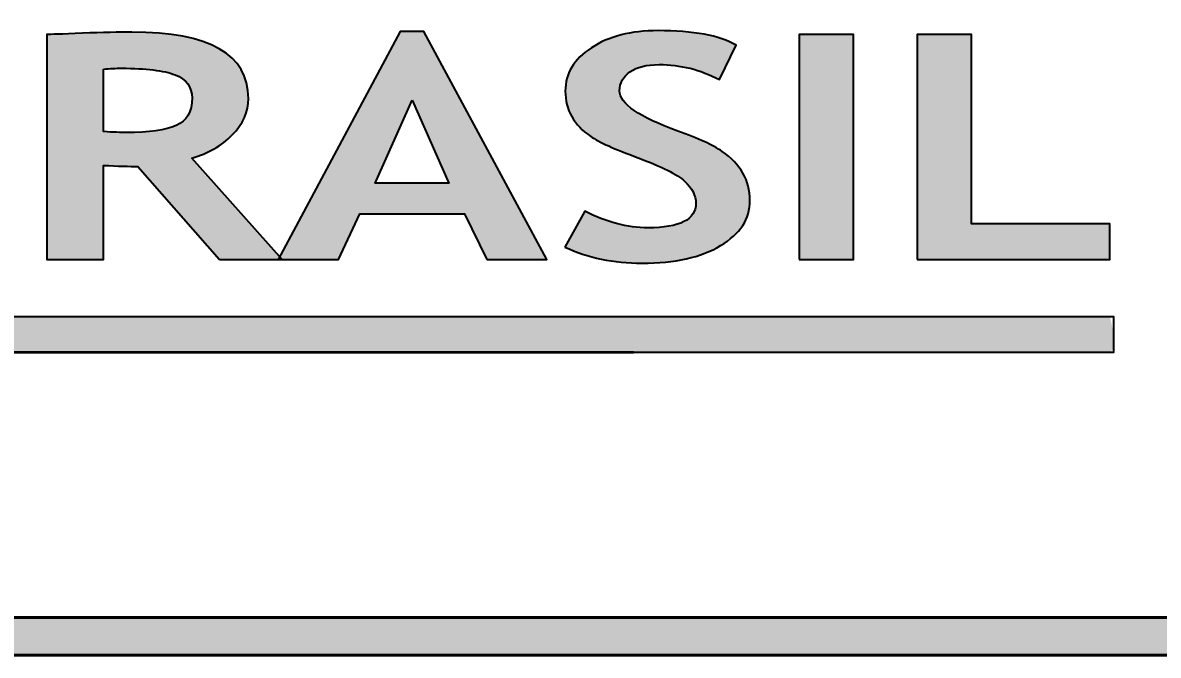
# Model space of a CAD drawing. Header units: millimetres. Extents: x 2977 to 3722, y 961 to 1309.
# Drawn here: x 3015.07 to 3030.13, y 978.69 to 987.07 of the extents above; entities that cross this region are included whole.
import ezdxf

# ---------------------------------------------------------------- set-up
doc = ezdxf.new("R2010")
doc.units = ezdxf.units.MM
doc.linetypes.add('ACAD_ISO02W100', pattern=[15, 12, -3])
for name, color, linetype, lineweight in [('AM_0', 7, 'Continuous', 40), ('AM_5', 1, 'Continuous', 25), ('AM_8', 40, 'ACAD_ISO02W100', 35)]:
    doc.layers.add(name, color=color, linetype=linetype, lineweight=lineweight)
doc.layers.add('Camada 1', color=7, linetype='Continuous')
doc.styles.get("Standard").update_dxf_attribs({"font": 'arial.ttf'})
doc.dimstyles.new('ISO-25', dxfattribs={"dimtxt": 3, "dimasz": 2.5, "dimexe": 1.25, "dimexo": 0.625, "dimtad": 1, "dimtxsty": 'Standard', "dimcen": 2.5, "dimadec": 0, "dimazin": 0, "dimtfac": 1, "dimtmove": 0, "dimatfit": 3, "dimfxl": 1, "dimarcsym": 0})

# ---------------------------------------------------------------- blocks, each defined once
blk = doc.blocks.new('*D175')
at = {"layer": 'AM_5', "color": 0, "lineweight": -2, "transparency": 16777216}
for p, q in [((3015.528, 998.484), (2993.962, 998.484)), ((2995.212, 995.984), (2995.212, 984.704)), ((3001.641, 982.204), (2993.962, 982.204))]:
    blk.add_line(p, q, dxfattribs=at)
at = {"layer": 'AM_5', "color": 0, "transparency": 16777216}
for points in [[(2994.796, 995.984), (2995.629, 995.984), (2995.212, 998.484)], [(2994.796, 984.704), (2995.629, 984.704), (2995.212, 982.204)]]:
    blk.add_solid(points, dxfattribs=at)
at = {"layer": 'Defpoints', "color": 0, "transparency": 16777216}
for p in [(3016.153, 998.484), (2995.212, 982.204), (3002.266, 982.204)]:
    blk.add_point(p, dxfattribs=at)
at = {"layer": 'AM_5', "color": 0, "transparency": 16777216, "insert": (2993.056, 990.344), "char_height": 3, "attachment_point": 5, "rotation": 90}
blk.add_mtext('10', dxfattribs=at)

msp = doc.modelspace()

# ---------------------------------------------------------------- hatches: boundary and pattern name
at = {"layer": 'AM_0'}
h = msp.add_hatch(color=256, dxfattribs=at)
h.paths.add_polyline_path([(2999.17, 1003.002), (2999.17, 978.687), (3074.166, 978.687), (3074.166, 1003.002)])
h.paths.add_polyline_path([(3073.666, 1002.502), (3073.666, 979.187), (2999.67, 979.187), (2999.67, 1002.502)], flags=16)
h = msp.add_hatch(color=256, dxfattribs=at)
edge = h.paths.add_edge_path()
edge.add_spline(control_points=[(3017.796, 985.532), (3017.815, 985.549), (3017.833, 985.566), (3017.851, 985.584)], knot_values=[0.692308, 0.692308, 0.692308, 0.692308, 0.701923, 0.701923, 0.701923, 0.701923], degree=3, periodic=0)
edge.add_spline(control_points=[(3017.851, 985.584), (3017.869, 985.602), (3017.885, 985.621), (3017.901, 985.639)], knot_values=[0.682692, 0.682692, 0.682692, 0.682692, 0.692308, 0.692308, 0.692308, 0.692308], degree=3, periodic=0)
edge.add_spline(control_points=[(3017.901, 985.639), (3017.932, 985.677), (3017.959, 985.715), (3017.981, 985.754)], knot_values=[0.663462, 0.663462, 0.663462, 0.663462, 0.682692, 0.682692, 0.682692, 0.682692], degree=3, periodic=0)
edge.add_spline(control_points=[(3017.981, 985.754), (3017.998, 985.783), (3018.012, 985.813), (3018.024, 985.844)], knot_values=[0.649038, 0.649038, 0.649038, 0.649038, 0.663462, 0.663462, 0.663462, 0.663462], degree=3, periodic=0)
edge.add_spline(control_points=[(3018.024, 985.844), (3018.032, 985.864), (3018.038, 985.885), (3018.044, 985.906)], knot_values=[0.639423, 0.639423, 0.639423, 0.639423, 0.649038, 0.649038, 0.649038, 0.649038], degree=3, periodic=0)
edge.add_spline(control_points=[(3018.044, 985.906), (3018.049, 985.926), (3018.054, 985.947), (3018.057, 985.969)], knot_values=[0.629808, 0.629808, 0.629808, 0.629808, 0.639423, 0.639423, 0.639423, 0.639423], degree=3, periodic=0)
edge.add_spline(control_points=[(3018.057, 985.969), (3018.061, 985.99), (3018.063, 986.012), (3018.064, 986.033)], knot_values=[0.620192, 0.620192, 0.620192, 0.620192, 0.629808, 0.629808, 0.629808, 0.629808], degree=3, periodic=0)
edge.add_spline(control_points=[(3018.064, 986.033), (3018.065, 986.044), (3018.065, 986.055), (3018.065, 986.066)], knot_values=[0.615385, 0.615385, 0.615385, 0.615385, 0.620192, 0.620192, 0.620192, 0.620192], degree=3, periodic=0)
edge.add_spline(control_points=[(3018.065, 986.066), (3018.065, 986.085), (3018.064, 986.103), (3018.063, 986.12)], knot_values=[0.612981, 0.612981, 0.612981, 0.612981, 0.615385, 0.615385, 0.615385, 0.615385], degree=3, periodic=0)
edge.add_spline(control_points=[(3018.063, 986.12), (3018.061, 986.156), (3018.057, 986.19), (3018.051, 986.224)], knot_values=[0.608173, 0.608173, 0.608173, 0.608173, 0.612981, 0.612981, 0.612981, 0.612981], degree=3, periodic=0)
edge.add_spline(control_points=[(3018.051, 986.224), (3018.045, 986.257), (3018.037, 986.289), (3018.027, 986.32)], knot_values=[0.603365, 0.603365, 0.603365, 0.603365, 0.608173, 0.608173, 0.608173, 0.608173], degree=3, periodic=0)
edge.add_spline(control_points=[(3018.027, 986.32), (3018.017, 986.351), (3018.005, 986.38), (3017.991, 986.409)], knot_values=[0.598558, 0.598558, 0.598558, 0.598558, 0.603365, 0.603365, 0.603365, 0.603365], degree=3, periodic=0)
edge.add_spline(control_points=[(3017.991, 986.409), (3017.977, 986.438), (3017.961, 986.465), (3017.943, 986.491)], knot_values=[0.59375, 0.59375, 0.59375, 0.59375, 0.598558, 0.598558, 0.598558, 0.598558], degree=3, periodic=0)
edge.add_spline(control_points=[(3017.943, 986.491), (3017.924, 986.518), (3017.904, 986.543), (3017.882, 986.567)], knot_values=[0.588942, 0.588942, 0.588942, 0.588942, 0.59375, 0.59375, 0.59375, 0.59375], degree=3, periodic=0)
edge.add_spline(control_points=[(3017.882, 986.567), (3017.86, 986.591), (3017.836, 986.614), (3017.81, 986.636)], knot_values=[0.584135, 0.584135, 0.584135, 0.584135, 0.588942, 0.588942, 0.588942, 0.588942], degree=3, periodic=0)
edge.add_spline(control_points=[(3017.81, 986.636), (3017.783, 986.658), (3017.755, 986.678), (3017.725, 986.698)], knot_values=[0.579327, 0.579327, 0.579327, 0.579327, 0.584135, 0.584135, 0.584135, 0.584135], degree=3, periodic=0)
edge.add_spline(control_points=[(3017.725, 986.698), (3017.68, 986.727), (3017.63, 986.753), (3017.576, 986.778)], knot_values=[0.572115, 0.572115, 0.572115, 0.572115, 0.579327, 0.579327, 0.579327, 0.579327], degree=3, periodic=0)
edge.add_spline(control_points=[(3017.576, 986.778), (3017.503, 986.81), (3017.423, 986.837), (3017.334, 986.86)], knot_values=[0.5625, 0.5625, 0.5625, 0.5625, 0.572115, 0.572115, 0.572115, 0.572115], degree=3, periodic=0)
edge.add_spline(control_points=[(3017.334, 986.86), (3017.246, 986.883), (3017.149, 986.901), (3017.044, 986.915)], knot_values=[0.552885, 0.552885, 0.552885, 0.552885, 0.5625, 0.5625, 0.5625, 0.5625], degree=3, periodic=0)
edge.add_spline(control_points=[(3017.044, 986.915), (3016.94, 986.929), (3016.827, 986.938), (3016.706, 986.942)], knot_values=[0.543269, 0.543269, 0.543269, 0.543269, 0.552885, 0.552885, 0.552885, 0.552885], degree=3, periodic=0)
edge.add_spline(control_points=[(3016.706, 986.942), (3016.646, 986.945), (3016.583, 986.946), (3016.519, 986.946)], knot_values=[0.538462, 0.538462, 0.538462, 0.538462, 0.543269, 0.543269, 0.543269, 0.543269], degree=3, periodic=0)
edge.add_spline(control_points=[(3016.519, 986.946), (3016.436, 986.946), (3016.34, 986.945), (3016.23, 986.942)], knot_values=[0.5, 0.5, 0.5, 0.5, 0.538462, 0.538462, 0.538462, 0.538462], degree=3, periodic=0)
edge.add_spline(control_points=[(3016.23, 986.942), (3016.121, 986.94), (3015.998, 986.936), (3015.863, 986.931)], knot_values=[0.461538, 0.461538, 0.461538, 0.461538, 0.5, 0.5, 0.5, 0.5], degree=3, periodic=0)
edge.add_spline(control_points=[(3015.863, 986.931), (3015.727, 986.925), (3015.62, 986.922), (3015.541, 986.919)], knot_values=[0.423077, 0.423077, 0.423077, 0.423077, 0.461538, 0.461538, 0.461538, 0.461538], degree=3, periodic=0)
edge.add_spline(control_points=[(3015.541, 986.919), (3015.463, 986.917), (3015.414, 986.915), (3015.394, 986.915), (3015.394, 986.915), (3015.394, 986.915), (3015.394, 986.915), (3015.394, 986.915)], knot_values=[0.384597, 0.384597, 0.384597, 0.384597, 0.423058, 0.423058, 0.423058, 0.423058, 0.423077, 0.423077, 0.423077, 0.423077], degree=3, periodic=0)
edge.add_spline(control_points=[(3015.394, 986.913), (3015.394, 986.909), (3015.394, 986.898), (3015.394, 986.882)], knot_values=[0.379808, 0.379808, 0.379808, 0.379808, 0.383413, 0.383413, 0.383413, 0.383413], degree=3, periodic=0)
edge.add_spline(control_points=[(3015.394, 986.882), (3015.394, 986.86), (3015.394, 986.828), (3015.394, 986.787)], knot_values=[0.375, 0.375, 0.375, 0.375, 0.379808, 0.379808, 0.379808, 0.379808], degree=3, periodic=0)
edge.add_spline(control_points=[(3015.394, 986.787), (3015.394, 986.706), (3015.394, 986.589), (3015.394, 986.449)], knot_values=[0.365385, 0.365385, 0.365385, 0.365385, 0.375, 0.375, 0.375, 0.375], degree=3, periodic=0)
edge.add_spline(control_points=[(3015.394, 986.449), (3015.394, 986.242), (3015.394, 985.983), (3015.394, 985.711)], knot_values=[0.351118, 0.351118, 0.351118, 0.351118, 0.365385, 0.365385, 0.365385, 0.365385], degree=3, periodic=0)
edge.add_spline(control_points=[(3015.394, 985.711), (3015.394, 985.407), (3015.394, 985.085), (3015.394, 984.801)], knot_values=[0.335128, 0.335128, 0.335128, 0.335128, 0.351118, 0.351118, 0.351118, 0.351118], degree=3, periodic=0)
edge.add_spline(control_points=[(3015.394, 984.801), (3015.394, 984.313), (3015.394, 983.933), (3015.394, 983.933), (3015.394, 983.933), (3015.394, 983.933), (3015.489, 983.933), (3015.611, 983.933)], knot_values=[0.280257, 0.280257, 0.280257, 0.280257, 0.307693, 0.307693, 0.307693, 0.307693, 0.335128, 0.335128, 0.335128, 0.335128], degree=3, periodic=0)
edge.add_spline(control_points=[(3015.611, 983.933), (3015.661, 983.933), (3015.714, 983.933), (3015.768, 983.933)], knot_values=[0.269231, 0.269231, 0.269231, 0.269231, 0.280257, 0.280257, 0.280257, 0.280257], degree=3, periodic=0)
edge.add_spline(control_points=[(3015.768, 983.933), (3015.821, 983.933), (3015.875, 983.933), (3015.924, 983.933)], knot_values=[0.258204, 0.258204, 0.258204, 0.258204, 0.269231, 0.269231, 0.269231, 0.269231], degree=3, periodic=0)
edge.add_spline(control_points=[(3015.924, 983.933), (3016.047, 983.933), (3016.142, 983.933), (3016.142, 983.933), (3016.142, 983.933), (3016.142, 983.933), (3016.142, 984.092), (3016.142, 984.296)], knot_values=[0.203334, 0.203334, 0.203334, 0.203334, 0.230769, 0.230769, 0.230769, 0.230769, 0.258204, 0.258204, 0.258204, 0.258204], degree=3, periodic=0)
edge.add_spline(control_points=[(3016.142, 984.296), (3016.142, 984.378), (3016.142, 984.467), (3016.142, 984.556)], knot_values=[0.192308, 0.192308, 0.192308, 0.192308, 0.203334, 0.203334, 0.203334, 0.203334], degree=3, periodic=0)
edge.add_spline(control_points=[(3016.142, 984.556), (3016.142, 984.646), (3016.142, 984.735), (3016.142, 984.817)], knot_values=[0.181281, 0.181281, 0.181281, 0.181281, 0.192308, 0.192308, 0.192308, 0.192308], degree=3, periodic=0)
edge.add_spline(control_points=[(3016.142, 984.817), (3016.142, 985.021), (3016.142, 985.179), (3016.142, 985.179), (3016.142, 985.179), (3016.24, 985.175), (3016.327, 985.172), (3016.403, 985.169)], knot_values=[0.115384, 0.115384, 0.115384, 0.115384, 0.142819, 0.142819, 0.142819, 0.142819, 0.181281, 0.181281, 0.181281, 0.181281], degree=3, periodic=0)
edge.add_spline(control_points=[(3016.403, 985.169), (3016.48, 985.167), (3016.545, 985.165), (3016.599, 985.165), (3016.599, 985.165), (3016.599, 985.165), (3016.599, 985.165), (3016.599, 985.165)], knot_values=[0.076923, 0.076923, 0.076923, 0.076923, 0.115384, 0.115384, 0.115384, 0.115384, 0.115384, 0.115384, 0.115384, 0.115384], degree=3, periodic=0)
edge.add_spline(control_points=[(3016.599, 985.165), (3016.599, 985.165), (3017.68, 983.935), (3017.682, 983.933)], knot_values=[0.000053, 0.000053, 0.000053, 0.000053, 0.076923, 0.076923, 0.076923, 0.076923], degree=3, periodic=0)
edge.add_spline(control_points=[(3017.682, 983.933), (3017.682, 983.933), (3017.682, 983.933), (3017.682, 983.933), (3017.682, 983.933), (3017.739, 983.933), (3017.823, 983.933)], knot_values=[0.959747, 0.959747, 0.959747, 0.959747, 0.9598, 0.9598, 0.9598, 1.000053, 1.000053, 1.000053, 1.000053], degree=3, periodic=0)
edge.add_spline(control_points=[(3017.823, 983.933), (3017.859, 983.933), (3017.901, 983.933), (3017.945, 983.933)], knot_values=[0.942307, 0.942307, 0.942307, 0.942307, 0.959747, 0.959747, 0.959747, 0.959747], degree=3, periodic=0)
edge.add_spline(control_points=[(3017.945, 983.933), (3018.091, 983.933), (3018.266, 983.933), (3018.383, 983.933)], knot_values=[0.884615, 0.884615, 0.884615, 0.884615, 0.942307, 0.942307, 0.942307, 0.942307], degree=3, periodic=0)
edge.add_spline(control_points=[(3018.383, 983.933), (3018.412, 983.933), (3018.438, 983.933), (3018.458, 983.933)], knot_values=[0.870263, 0.870263, 0.870263, 0.870263, 0.884615, 0.884615, 0.884615, 0.884615], degree=3, periodic=0)
edge.add_spline(control_points=[(3018.458, 983.934), (3018.46, 983.937), (3018.467, 983.95), (3018.479, 983.972)], knot_values=[0.445314, 0.445314, 0.445314, 0.445314, 0.451842, 0.451842, 0.451842, 0.451842], degree=3, periodic=0)
edge.add_spline(control_points=[(3018.479, 983.972), (3018.467, 983.985), (3018.452, 984.002), (3018.434, 984.022)], knot_values=[0.834136, 0.834136, 0.834136, 0.834136, 0.838378, 0.838378, 0.838378, 0.838378], degree=3, periodic=0)
edge.add_spline(control_points=[(3018.434, 984.022), (3018.419, 984.038), (3018.403, 984.057), (3018.384, 984.078)], knot_values=[0.830513, 0.830513, 0.830513, 0.830513, 0.834136, 0.834136, 0.834136, 0.834136], degree=3, periodic=0)
edge.add_spline(control_points=[(3018.384, 984.078), (3018.266, 984.21), (3018.081, 984.418), (3017.898, 984.623)], knot_values=[0.80702, 0.80702, 0.80702, 0.80702, 0.830513, 0.830513, 0.830513, 0.830513], degree=3, periodic=0)
edge.add_spline(control_points=[(3017.898, 984.623), (3017.828, 984.701), (3017.759, 984.779), (3017.693, 984.852)], knot_values=[0.798079, 0.798079, 0.798079, 0.798079, 0.80702, 0.80702, 0.80702, 0.80702], degree=3, periodic=0)
edge.add_spline(control_points=[(3017.693, 984.852), (3017.483, 985.088), (3017.314, 985.277), (3017.314, 985.277), (3017.314, 985.277), (3017.341, 985.285), (3017.367, 985.293), (3017.393, 985.301)], knot_values=[0.759615, 0.759615, 0.759615, 0.759615, 0.788463, 0.788463, 0.788463, 0.788463, 0.798079, 0.798079, 0.798079, 0.798079], degree=3, periodic=0)
edge.add_spline(control_points=[(3017.393, 985.301), (3017.445, 985.319), (3017.494, 985.339), (3017.541, 985.362)], knot_values=[0.740384, 0.740384, 0.740384, 0.740384, 0.759615, 0.759615, 0.759615, 0.759615], degree=3, periodic=0)
edge.add_spline(control_points=[(3017.541, 985.362), (3017.588, 985.385), (3017.633, 985.411), (3017.676, 985.439)], knot_values=[0.721154, 0.721154, 0.721154, 0.721154, 0.740384, 0.740384, 0.740384, 0.740384], degree=3, periodic=0)
edge.add_spline(control_points=[(3017.676, 985.439), (3017.718, 985.467), (3017.758, 985.498), (3017.796, 985.532)], knot_values=[0.701923, 0.701923, 0.701923, 0.701923, 0.721154, 0.721154, 0.721154, 0.721154], degree=3, periodic=0)
edge = h.paths.add_edge_path(flags=16)
edge.add_spline(control_points=[(3016.142, 985.627), (3016.142, 985.627), (3016.142, 986.455), (3016.142, 986.455)], knot_values=[0, 0, 0, 0, 0.125, 0.125, 0.125, 0.125], degree=3, periodic=0)
edge.add_spline(control_points=[(3016.142, 986.455), (3016.227, 986.464), (3016.308, 986.467), (3016.386, 986.467)], knot_values=[0.75, 0.75, 0.75, 0.75, 1, 1, 1, 1], degree=3, periodic=0)
edge.add_spline(control_points=[(3016.386, 986.467), (3016.707, 986.467), (3016.943, 986.438), (3017.092, 986.38)], knot_values=[0.625, 0.625, 0.625, 0.625, 0.75, 0.75, 0.75, 0.75], degree=3, periodic=0)
edge.add_spline(control_points=[(3017.092, 986.38), (3017.242, 986.322), (3017.317, 986.219), (3017.317, 986.073)], knot_values=[0.5, 0.5, 0.5, 0.5, 0.625, 0.625, 0.625, 0.625], degree=3, periodic=0)
edge.add_spline(control_points=[(3017.317, 986.073), (3017.317, 985.892), (3017.247, 985.771), (3017.107, 985.708)], knot_values=[0.375, 0.375, 0.375, 0.375, 0.5, 0.5, 0.5, 0.5], degree=3, periodic=0)
edge.add_spline(control_points=[(3017.107, 985.708), (3016.968, 985.646), (3016.748, 985.615), (3016.447, 985.615)], knot_values=[0.25, 0.25, 0.25, 0.25, 0.375, 0.375, 0.375, 0.375], degree=3, periodic=0)
edge.add_spline(control_points=[(3016.447, 985.615), (3016.377, 985.615), (3016.275, 985.619), (3016.142, 985.627)], knot_values=[0.125, 0.125, 0.125, 0.125, 0.25, 0.25, 0.25, 0.25], degree=3, periodic=0)
h = msp.add_hatch(color=256, dxfattribs=at)
edge = h.paths.add_edge_path()
edge.add_spline(control_points=[(3022.023, 983.933), (3022.023, 983.933), (3020.392, 986.956), (3020.392, 986.956), (3020.392, 986.956), (3020.392, 986.956), (3020.076, 986.956), (3020.076, 986.956), (3020.076, 986.956), (3020.076, 986.956), (3018.666, 984.323), (3018.479, 983.972)], knot_values=[0.451842, 0.451842, 0.451842, 0.451842, 0.562953, 0.562953, 0.562953, 0.562953, 0.674064, 0.674064, 0.674064, 0.674064, 0.777778, 0.777778, 0.777778, 0.777778], degree=3, periodic=0)
edge.add_spline(control_points=[(3018.479, 983.972), (3018.492, 983.957), (3018.502, 983.946), (3018.508, 983.939)], knot_values=[0.838378, 0.838378, 0.838378, 0.838378, 0.84315, 0.84315, 0.84315, 0.84315], degree=3, periodic=0)
edge.add_spline(control_points=[(3018.513, 983.933), (3018.693, 983.933), (3019.258, 983.933), (3019.258, 983.933), (3019.258, 983.933), (3019.258, 983.933), (3019.541, 984.538), (3019.541, 984.538), (3019.541, 984.538), (3019.541, 984.538), (3020.931, 984.538), (3020.931, 984.538), (3020.931, 984.538), (3020.931, 984.538), (3021.227, 983.933), (3021.227, 983.933), (3021.227, 983.933), (3022.023, 983.933), (3022.023, 983.933), (3022.023, 983.933), (3022.023, 983.933), (3022.023, 983.933), (3022.023, 983.933)], knot_values=[0.777778, 0.777778, 0.777778, 0.777778, 0.87112, 0.87112, 0.87112, 0.87112, 0.982231, 0.982231, 0.982231, 0.982231, 1.093342, 1.093342, 1.093342, 1.093342, 1.204453, 1.204453, 1.204453, 1.426675, 1.426675, 1.426675, 1.426675, 1.426675, 1.426675, 1.426675, 1.426675], degree=3, periodic=0)
edge = h.paths.add_edge_path(flags=16)
edge.add_spline(control_points=[(3020.234, 986.044), (3020.234, 986.044), (3020.721, 984.943), (3020.721, 984.943), (3020.721, 984.943), (3020.721, 984.943), (3020.721, 984.943), (3020.721, 984.943)], knot_values=[0.5, 0.5, 0.5, 0.5, 1, 1, 1, 1, 1, 1, 1, 1], degree=3, periodic=0)
edge.add_spline(control_points=[(3020.721, 984.943), (3020.721, 984.943), (3019.746, 984.943), (3019.746, 984.943), (3019.746, 984.943), (3019.746, 984.943), (3020.234, 986.044), (3020.234, 986.044)], knot_values=[0, 0, 0, 0, 0.25, 0.25, 0.25, 0.25, 0.5, 0.5, 0.5, 0.5], degree=3, periodic=0)
h = msp.add_hatch(color=256, dxfattribs=at)
edge = h.paths.add_edge_path()
edge.add_spline(control_points=[(3022.987, 986.168), (3022.987, 986.271), (3023.032, 986.355), (3023.124, 986.42)], knot_values=[0.608696, 0.608696, 0.608696, 0.608696, 0.652174, 0.652174, 0.652174, 0.652174], degree=3, periodic=0)
edge.add_spline(control_points=[(3023.124, 986.42), (3023.216, 986.484), (3023.344, 986.516), (3023.511, 986.516)], knot_values=[0.565217, 0.565217, 0.565217, 0.565217, 0.608696, 0.608696, 0.608696, 0.608696], degree=3, periodic=0)
edge.add_spline(control_points=[(3023.511, 986.516), (3023.79, 986.516), (3024.058, 986.45), (3024.31, 986.317)], knot_values=[0.521739, 0.521739, 0.521739, 0.521739, 0.565217, 0.565217, 0.565217, 0.565217], degree=3, periodic=0)
edge.add_spline(control_points=[(3024.31, 986.317), (3024.31, 986.317), (3024.53, 986.773), (3024.53, 986.773), (3024.53, 986.773), (3024.31, 986.901), (3023.965, 986.966), (3023.496, 986.966)], knot_values=[0.434783, 0.434783, 0.434783, 0.434783, 0.478261, 0.478261, 0.478261, 0.478261, 0.521739, 0.521739, 0.521739, 0.521739], degree=3, periodic=0)
edge.add_spline(control_points=[(3023.496, 986.966), (3023.136, 986.966), (3022.841, 986.89), (3022.612, 986.738)], knot_values=[0.391304, 0.391304, 0.391304, 0.391304, 0.434783, 0.434783, 0.434783, 0.434783], degree=3, periodic=0)
edge.add_spline(control_points=[(3022.612, 986.738), (3022.382, 986.586), (3022.266, 986.395), (3022.266, 986.164)], knot_values=[0.347826, 0.347826, 0.347826, 0.347826, 0.391304, 0.391304, 0.391304, 0.391304], degree=3, periodic=0)
edge.add_spline(control_points=[(3022.266, 986.164), (3022.266, 986.041), (3022.296, 985.928), (3022.353, 985.827)], knot_values=[0.304348, 0.304348, 0.304348, 0.304348, 0.347826, 0.347826, 0.347826, 0.347826], degree=3, periodic=0)
edge.add_spline(control_points=[(3022.353, 985.827), (3022.412, 985.725), (3022.495, 985.637), (3022.603, 985.563)], knot_values=[0.26087, 0.26087, 0.26087, 0.26087, 0.304348, 0.304348, 0.304348, 0.304348], degree=3, periodic=0)
edge.add_spline(control_points=[(3022.603, 985.563), (3022.711, 985.489), (3022.921, 985.395), (3023.232, 985.28)], knot_values=[0.217391, 0.217391, 0.217391, 0.217391, 0.26087, 0.26087, 0.26087, 0.26087], degree=3, periodic=0)
edge.add_spline(control_points=[(3023.232, 985.28), (3023.543, 985.165), (3023.749, 985.062), (3023.848, 984.969)], knot_values=[0.173913, 0.173913, 0.173913, 0.173913, 0.217391, 0.217391, 0.217391, 0.217391], degree=3, periodic=0)
edge.add_spline(control_points=[(3023.848, 984.969), (3023.947, 984.877), (3023.998, 984.78), (3023.998, 984.678)], knot_values=[0.130435, 0.130435, 0.130435, 0.130435, 0.173913, 0.173913, 0.173913, 0.173913], degree=3, periodic=0)
edge.add_spline(control_points=[(3023.998, 984.678), (3023.998, 984.461), (3023.787, 984.353), (3023.363, 984.353)], knot_values=[0.086957, 0.086957, 0.086957, 0.086957, 0.130435, 0.130435, 0.130435, 0.130435], degree=3, periodic=0)
edge.add_spline(control_points=[(3023.363, 984.353), (3023.088, 984.353), (3022.808, 984.426), (3022.525, 984.573)], knot_values=[0.043478, 0.043478, 0.043478, 0.043478, 0.086957, 0.086957, 0.086957, 0.086957], degree=3, periodic=0)
edge.add_spline(control_points=[(3022.525, 984.573), (3022.525, 984.573), (3022.258, 984.098), (3022.258, 984.098)], knot_values=[0, 0, 0, 0, 0.043478, 0.043478, 0.043478, 0.043478], degree=3, periodic=0)
edge.add_spline(control_points=[(3022.258, 984.098), (3022.563, 983.954), (3022.905, 983.883), (3023.283, 983.883)], knot_values=[0.913043, 0.913043, 0.913043, 0.913043, 1, 1, 1, 1], degree=3, periodic=0)
edge.add_spline(control_points=[(3023.283, 983.883), (3023.719, 983.883), (3024.067, 983.961), (3024.326, 984.117)], knot_values=[0.869565, 0.869565, 0.869565, 0.869565, 0.913043, 0.913043, 0.913043, 0.913043], degree=3, periodic=0)
edge.add_spline(control_points=[(3024.326, 984.117), (3024.586, 984.272), (3024.715, 984.471), (3024.715, 984.713)], knot_values=[0.826087, 0.826087, 0.826087, 0.826087, 0.869565, 0.869565, 0.869565, 0.869565], degree=3, periodic=0)
edge.add_spline(control_points=[(3024.715, 984.713), (3024.715, 984.847), (3024.684, 984.969), (3024.621, 985.078)], knot_values=[0.782609, 0.782609, 0.782609, 0.782609, 0.826087, 0.826087, 0.826087, 0.826087], degree=3, periodic=0)
edge.add_spline(control_points=[(3024.621, 985.078), (3024.558, 985.187), (3024.467, 985.283), (3024.346, 985.365)], knot_values=[0.73913, 0.73913, 0.73913, 0.73913, 0.782609, 0.782609, 0.782609, 0.782609], degree=3, periodic=0)
edge.add_spline(control_points=[(3024.346, 985.365), (3024.226, 985.447), (3024.031, 985.538), (3023.759, 985.635)], knot_values=[0.695652, 0.695652, 0.695652, 0.695652, 0.73913, 0.73913, 0.73913, 0.73913], degree=3, periodic=0)
edge.add_spline(control_points=[(3023.759, 985.635), (3023.244, 985.82), (3022.987, 985.998), (3022.987, 986.168)], knot_values=[0.652174, 0.652174, 0.652174, 0.652174, 0.695652, 0.695652, 0.695652, 0.695652], degree=3, periodic=0)
h = msp.add_hatch(color=256, dxfattribs=at)
edge = h.paths.add_edge_path()
edge.add_spline(control_points=[(3026.086, 983.933), (3026.086, 983.933), (3026.086, 986.915), (3026.086, 986.915), (3026.086, 986.915), (3026.086, 986.915), (3026.086, 986.915), (3026.086, 986.915)], knot_values=[0.4, 0.4, 0.4, 0.4, 0.6, 0.6, 0.6, 0.6, 0.6, 0.6, 0.6, 0.6], degree=3, periodic=0)
edge.add_spline(control_points=[(3026.086, 986.915), (3026.086, 986.915), (3025.366, 986.915), (3025.366, 986.915), (3025.366, 986.915), (3025.366, 986.915), (3025.366, 986.915), (3025.366, 986.915)], knot_values=[0.2, 0.2, 0.2, 0.2, 0.4, 0.4, 0.4, 0.4, 0.4, 0.4, 0.4, 0.4], degree=3, periodic=0)
edge.add_spline(control_points=[(3025.366, 986.915), (3025.366, 986.915), (3025.366, 983.933), (3025.366, 983.933), (3025.366, 983.933), (3026.086, 983.933), (3026.086, 983.933), (3026.086, 983.933), (3026.086, 983.933), (3026.086, 983.933), (3026.086, 983.933)], knot_values=[0.6, 0.6, 0.6, 0.6, 0.8, 0.8, 0.8, 1.2, 1.2, 1.2, 1.2, 1.2, 1.2, 1.2, 1.2], degree=3, periodic=0)
h = msp.add_hatch(color=256, dxfattribs=at)
edge = h.paths.add_edge_path()
edge.add_spline(control_points=[(3026.93, 986.915), (3026.93, 986.915), (3026.93, 983.933), (3026.93, 983.933), (3026.93, 983.933), (3029.485, 983.933), (3029.485, 983.933), (3029.485, 983.933), (3029.485, 983.933), (3029.485, 983.933), (3029.485, 983.933)], knot_values=[0.714286, 0.714286, 0.714286, 0.714286, 0.857143, 0.857143, 0.857143, 1.142857, 1.142857, 1.142857, 1.142857, 1.142857, 1.142857, 1.142857, 1.142857], degree=3, periodic=0)
edge.add_spline(control_points=[(3029.485, 983.933), (3029.485, 983.933), (3029.485, 984.404), (3029.485, 984.404), (3029.485, 984.404), (3029.485, 984.404), (3029.485, 984.404), (3029.485, 984.404)], knot_values=[0.571429, 0.571429, 0.571429, 0.571429, 0.714286, 0.714286, 0.714286, 0.714286, 0.714286, 0.714286, 0.714286, 0.714286], degree=3, periodic=0)
edge.add_spline(control_points=[(3029.485, 984.404), (3029.485, 984.404), (3027.651, 984.404), (3027.651, 984.404), (3027.651, 984.404), (3027.651, 984.404), (3027.651, 984.404), (3027.651, 984.404)], knot_values=[0.428571, 0.428571, 0.428571, 0.428571, 0.571429, 0.571429, 0.571429, 0.571429, 0.571429, 0.571429, 0.571429, 0.571429], degree=3, periodic=0)
edge.add_spline(control_points=[(3027.651, 984.404), (3027.651, 984.404), (3027.651, 986.915), (3027.651, 986.915), (3027.651, 986.915), (3027.651, 986.915), (3027.651, 986.915), (3027.651, 986.915)], knot_values=[0.285714, 0.285714, 0.285714, 0.285714, 0.428571, 0.428571, 0.428571, 0.428571, 0.428571, 0.428571, 0.428571, 0.428571], degree=3, periodic=0)
edge.add_spline(control_points=[(3027.651, 986.915), (3027.651, 986.915), (3026.93, 986.915), (3026.93, 986.915), (3026.93, 986.915), (3026.93, 986.915), (3026.93, 986.915), (3026.93, 986.915)], knot_values=[0.142857, 0.142857, 0.142857, 0.142857, 0.285714, 0.285714, 0.285714, 0.285714, 0.285714, 0.285714, 0.285714, 0.285714], degree=3, periodic=0)
h = msp.add_hatch(color=256, dxfattribs=at)
edge = h.paths.add_edge_path()
edge.add_spline(control_points=[(3001.803, 982.704), (3001.813, 982.704), (3001.82, 982.704), (3001.82, 982.704), (3001.82, 982.704), (3001.82, 982.704), (3008.737, 982.704), (3015.653, 982.704)], knot_values=[0.5, 0.5, 0.5, 0.5, 0.52885, 0.52885, 0.52885, 0.52885, 0.567312, 0.567312, 0.567312, 0.567312], degree=3, periodic=0)
edge.add_spline(control_points=[(3015.653, 982.704), (3022.57, 982.704), (3029.487, 982.704), (3029.487, 982.704), (3029.487, 982.704), (3029.487, 982.704), (3029.487, 982.704), (3029.487, 982.704)], knot_values=[0.461538, 0.461538, 0.461538, 0.461538, 0.499999, 0.499999, 0.499999, 0.499999, 0.5, 0.5, 0.5, 0.5], degree=3, periodic=0)
edge.add_spline(control_points=[(3029.541, 982.759), (3029.541, 982.759), (3029.541, 982.849), (3029.541, 982.939)], knot_values=[0.269231, 0.269231, 0.269231, 0.269231, 0.307692, 0.307692, 0.307692, 0.307692], degree=3, periodic=0)
edge.add_spline(control_points=[(3029.487, 983.173), (3029.487, 983.173), (3022.57, 983.173), (3015.653, 983.173)], knot_values=[0.038462, 0.038462, 0.038462, 0.038462, 0.076923, 0.076923, 0.076923, 0.076923], degree=3, periodic=0)
edge.add_spline(control_points=[(3015.653, 983.173), (3008.737, 983.173), (3001.82, 983.173), (3001.82, 983.173), (3001.82, 983.173), (3001.813, 983.173), (3001.803, 983.173)], knot_values=[0.942304, 0.942304, 0.942304, 0.942304, 0.980766, 0.980766, 0.980766, 1.038462, 1.038462, 1.038462, 1.038462], degree=3, periodic=0)
edge.add_spline(control_points=[(3001.766, 983.173), (3001.766, 983.173), (3001.766, 983.173), (3001.766, 983.173), (3001.766, 983.173), (3001.766, 983.173), (3001.766, 983.173), (3001.766, 983.173)], knot_values=[0.845965, 0.845965, 0.845965, 0.845965, 0.846564, 0.846564, 0.846564, 0.846564, 0.846753, 0.846753, 0.846753, 0.846753], degree=3, periodic=0)
edge.add_spline(control_points=[(3001.766, 983.119), (3001.766, 983.119), (3001.766, 982.916), (3001.766, 982.815)], knot_values=[0.71154, 0.71154, 0.71154, 0.71154, 0.769231, 0.769231, 0.769231, 0.769231], degree=3, periodic=0)
edge.add_spline(control_points=[(3001.766, 982.704), (3001.766, 982.704), (3001.766, 982.704), (3001.766, 982.704), (3001.766, 982.704), (3001.766, 982.704), (3001.766, 982.704), (3001.766, 982.704)], knot_values=[0.6152, 0.6152, 0.6152, 0.6152, 0.615385, 0.615385, 0.615385, 0.615385, 0.615763, 0.615763, 0.615763, 0.615763], degree=3, periodic=0)

# ---------------------------------------------------------------- linework, layer by layer
for p, q in [((3073.666, 979.187), (2999.67, 979.187)), ((3074.166, 978.687), (2999.17, 978.687))]:
    msp.add_line(p, q, dxfattribs=at)
at = {"layer": 'AM_8', "color": 0, "linetype": 'Continuous'}
msp.add_line((3001.766, 982.704), (3023.171, 982.704), dxfattribs=at)
at = {"layer": 'Camada 1'}
for points, knots in [([(3017.682, 983.933), (3017.682, 983.933), (3016.599, 985.165), (3016.599, 985.165), (3016.599, 985.165), (3016.491, 985.166), (3016.338, 985.171), (3016.142, 985.179), (3016.142, 985.179), (3016.142, 985.179), (3016.142, 983.933), (3016.142, 983.933), (3016.142, 983.933), (3016.142, 983.933), (3015.394, 983.933), (3015.394, 983.933), (3015.394, 983.933), (3015.394, 983.933), (3015.394, 986.915), (3015.394, 986.915), (3015.394, 986.915), (3015.435, 986.915), (3015.591, 986.92), (3015.863, 986.931), (3015.863, 986.931), (3016.134, 986.941), (3016.352, 986.946), (3016.519, 986.946), (3016.519, 986.946), (3017.55, 986.946), (3018.065, 986.653), (3018.065, 986.066), (3018.065, 986.066), (3018.065, 985.89), (3017.993, 985.729), (3017.851, 985.584), (3017.851, 985.584), (3017.709, 985.439), (3017.53, 985.337), (3017.314, 985.277), (3017.314, 985.277), (3017.314, 985.277), (3018.513, 983.933), (3018.513, 983.933), (3018.513, 983.933), (3018.513, 983.933), (3017.682, 983.933), (3017.682, 983.933)], [0, 0, 0, 0, 0.076923, 0.076923, 0.076923, 0.076923, 0.153846, 0.153846, 0.153846, 0.153846, 0.230769, 0.230769, 0.230769, 0.230769, 0.307692, 0.307692, 0.307692, 0.307692, 0.384615, 0.384615, 0.384615, 0.384615, 0.461538, 0.461538, 0.461538, 0.461538, 0.538462, 0.538462, 0.538462, 0.538462, 0.615385, 0.615385, 0.615385, 0.615385, 0.692308, 0.692308, 0.692308, 0.692308, 0.769231, 0.769231, 0.769231, 0.769231, 0.846154, 0.846154, 0.846154, 0.846154, 1, 1, 1, 1]), ([(3021.227, 983.933), (3021.227, 983.933), (3020.931, 984.538), (3020.931, 984.538), (3020.931, 984.538), (3020.931, 984.538), (3019.541, 984.538), (3019.541, 984.538), (3019.541, 984.538), (3019.541, 984.538), (3019.258, 983.933), (3019.258, 983.933), (3019.258, 983.933), (3019.258, 983.933), (3018.458, 983.933), (3018.458, 983.933), (3018.458, 983.933), (3018.458, 983.933), (3020.076, 986.956), (3020.076, 986.956), (3020.076, 986.956), (3020.076, 986.956), (3020.392, 986.956), (3020.392, 986.956), (3020.392, 986.956), (3020.392, 986.956), (3022.023, 983.933), (3022.023, 983.933), (3022.023, 983.933), (3022.023, 983.933), (3021.227, 983.933), (3021.227, 983.933)], [0, 0, 0, 0, 0.111111, 0.111111, 0.111111, 0.111111, 0.222222, 0.222222, 0.222222, 0.222222, 0.333333, 0.333333, 0.333333, 0.333333, 0.444444, 0.444444, 0.444444, 0.444444, 0.555556, 0.555556, 0.555556, 0.555556, 0.666667, 0.666667, 0.666667, 0.666667, 0.777778, 0.777778, 0.777778, 0.777778, 1, 1, 1, 1]), ([(3022.258, 984.098), (3022.258, 984.098), (3022.525, 984.573), (3022.525, 984.573), (3022.525, 984.573), (3022.808, 984.426), (3023.088, 984.353), (3023.363, 984.353), (3023.363, 984.353), (3023.787, 984.353), (3023.998, 984.461), (3023.998, 984.678), (3023.998, 984.678), (3023.998, 984.78), (3023.947, 984.877), (3023.848, 984.969), (3023.848, 984.969), (3023.749, 985.062), (3023.543, 985.165), (3023.232, 985.28), (3023.232, 985.28), (3022.921, 985.395), (3022.711, 985.489), (3022.603, 985.563), (3022.603, 985.563), (3022.495, 985.637), (3022.412, 985.725), (3022.353, 985.827), (3022.353, 985.827), (3022.296, 985.928), (3022.266, 986.041), (3022.266, 986.164), (3022.266, 986.164), (3022.266, 986.395), (3022.382, 986.586), (3022.612, 986.738), (3022.612, 986.738), (3022.841, 986.89), (3023.136, 986.966), (3023.496, 986.966), (3023.496, 986.966), (3023.965, 986.966), (3024.31, 986.901), (3024.53, 986.773), (3024.53, 986.773), (3024.53, 986.773), (3024.31, 986.317), (3024.31, 986.317), (3024.31, 986.317), (3024.058, 986.45), (3023.79, 986.516), (3023.511, 986.516), (3023.511, 986.516), (3023.344, 986.516), (3023.216, 986.484), (3023.124, 986.42), (3023.124, 986.42), (3023.032, 986.355), (3022.987, 986.271), (3022.987, 986.168), (3022.987, 986.168), (3022.987, 985.998), (3023.244, 985.82), (3023.759, 985.635), (3023.759, 985.635), (3024.031, 985.538), (3024.226, 985.447), (3024.346, 985.365), (3024.346, 985.365), (3024.467, 985.283), (3024.558, 985.187), (3024.621, 985.078), (3024.621, 985.078), (3024.684, 984.969), (3024.715, 984.847), (3024.715, 984.713), (3024.715, 984.713), (3024.715, 984.471), (3024.586, 984.272), (3024.326, 984.117), (3024.326, 984.117), (3024.067, 983.961), (3023.719, 983.883), (3023.283, 983.883), (3023.283, 983.883), (3022.905, 983.883), (3022.563, 983.954), (3022.258, 984.098)], [0, 0, 0, 0, 0.043478, 0.043478, 0.043478, 0.043478, 0.086957, 0.086957, 0.086957, 0.086957, 0.130435, 0.130435, 0.130435, 0.130435, 0.173913, 0.173913, 0.173913, 0.173913, 0.217391, 0.217391, 0.217391, 0.217391, 0.26087, 0.26087, 0.26087, 0.26087, 0.304348, 0.304348, 0.304348, 0.304348, 0.347826, 0.347826, 0.347826, 0.347826, 0.391304, 0.391304, 0.391304, 0.391304, 0.434783, 0.434783, 0.434783, 0.434783, 0.478261, 0.478261, 0.478261, 0.478261, 0.521739, 0.521739, 0.521739, 0.521739, 0.565217, 0.565217, 0.565217, 0.565217, 0.608696, 0.608696, 0.608696, 0.608696, 0.652174, 0.652174, 0.652174, 0.652174, 0.695652, 0.695652, 0.695652, 0.695652, 0.73913, 0.73913, 0.73913, 0.73913, 0.782609, 0.782609, 0.782609, 0.782609, 0.826087, 0.826087, 0.826087, 0.826087, 0.869565, 0.869565, 0.869565, 0.869565, 0.913043, 0.913043, 0.913043, 0.913043, 1, 1, 1, 1]), ([(3025.366, 983.933), (3025.366, 983.933), (3025.366, 986.915), (3025.366, 986.915), (3025.366, 986.915), (3025.366, 986.915), (3026.086, 986.915), (3026.086, 986.915), (3026.086, 986.915), (3026.086, 986.915), (3026.086, 983.933), (3026.086, 983.933), (3026.086, 983.933), (3026.086, 983.933), (3025.366, 983.933), (3025.366, 983.933)], [0, 0, 0, 0, 0.2, 0.2, 0.2, 0.2, 0.4, 0.4, 0.4, 0.4, 0.6, 0.6, 0.6, 0.6, 1, 1, 1, 1]), ([(3026.93, 983.933), (3026.93, 983.933), (3026.93, 986.915), (3026.93, 986.915), (3026.93, 986.915), (3026.93, 986.915), (3027.651, 986.915), (3027.651, 986.915), (3027.651, 986.915), (3027.651, 986.915), (3027.651, 984.404), (3027.651, 984.404), (3027.651, 984.404), (3027.651, 984.404), (3029.485, 984.404), (3029.485, 984.404), (3029.485, 984.404), (3029.485, 984.404), (3029.485, 983.933), (3029.485, 983.933), (3029.485, 983.933), (3029.485, 983.933), (3026.93, 983.933), (3026.93, 983.933)], [0, 0, 0, 0, 0.142857, 0.142857, 0.142857, 0.142857, 0.285714, 0.285714, 0.285714, 0.285714, 0.428571, 0.428571, 0.428571, 0.428571, 0.571429, 0.571429, 0.571429, 0.571429, 0.714286, 0.714286, 0.714286, 0.714286, 1, 1, 1, 1]), ([(3016.142, 986.455), (3016.142, 986.455), (3016.142, 985.627), (3016.142, 985.627), (3016.142, 985.627), (3016.275, 985.619), (3016.377, 985.615), (3016.447, 985.615), (3016.447, 985.615), (3016.748, 985.615), (3016.968, 985.646), (3017.107, 985.708), (3017.107, 985.708), (3017.247, 985.771), (3017.317, 985.892), (3017.317, 986.073), (3017.317, 986.073), (3017.317, 986.219), (3017.242, 986.322), (3017.092, 986.38), (3017.092, 986.38), (3016.943, 986.438), (3016.707, 986.467), (3016.386, 986.467), (3016.386, 986.467), (3016.308, 986.467), (3016.227, 986.464), (3016.142, 986.455)], [0, 0, 0, 0, 0.125, 0.125, 0.125, 0.125, 0.25, 0.25, 0.25, 0.25, 0.375, 0.375, 0.375, 0.375, 0.5, 0.5, 0.5, 0.5, 0.625, 0.625, 0.625, 0.625, 0.75, 0.75, 0.75, 0.75, 1, 1, 1, 1]), ([(3020.234, 986.044), (3020.234, 986.044), (3019.746, 984.943), (3019.746, 984.943), (3019.746, 984.943), (3019.746, 984.943), (3020.721, 984.943), (3020.721, 984.943), (3020.721, 984.943), (3020.721, 984.943), (3020.234, 986.044), (3020.234, 986.044)], [0, 0, 0, 0, 0.25, 0.25, 0.25, 0.25, 0.5, 0.5, 0.5, 0.5, 1, 1, 1, 1]), ([(3001.82, 983.173), (3001.82, 983.173), (3029.487, 983.173), (3029.487, 983.173), (3029.487, 983.173), (3029.487, 983.173), (3029.541, 983.173), (3029.541, 983.173), (3029.541, 983.173), (3029.541, 983.173), (3029.541, 983.119), (3029.541, 983.119), (3029.541, 983.119), (3029.541, 983.119), (3029.541, 982.759), (3029.541, 982.759), (3029.541, 982.759), (3029.541, 982.759), (3029.541, 982.704), (3029.541, 982.704), (3029.541, 982.704), (3029.541, 982.704), (3029.487, 982.704), (3029.487, 982.704), (3029.487, 982.704), (3029.487, 982.704), (3001.82, 982.704), (3001.82, 982.704), (3001.82, 982.704), (3001.82, 982.704), (3001.766, 982.704), (3001.766, 982.704), (3001.766, 982.704), (3001.766, 982.704), (3001.766, 982.759), (3001.766, 982.759), (3001.766, 982.759), (3001.766, 982.759), (3001.766, 983.119), (3001.766, 983.119), (3001.766, 983.119), (3001.766, 983.119), (3001.766, 983.173), (3001.766, 983.173), (3001.766, 983.173), (3001.766, 983.173), (3001.82, 983.173), (3001.82, 983.173)], [0, 0, 0, 0, 0.076923, 0.076923, 0.076923, 0.076923, 0.153846, 0.153846, 0.153846, 0.153846, 0.230769, 0.230769, 0.230769, 0.230769, 0.307692, 0.307692, 0.307692, 0.307692, 0.384615, 0.384615, 0.384615, 0.384615, 0.461538, 0.461538, 0.461538, 0.461538, 0.538462, 0.538462, 0.538462, 0.538462, 0.615385, 0.615385, 0.615385, 0.615385, 0.692308, 0.692308, 0.692308, 0.692308, 0.769231, 0.769231, 0.769231, 0.769231, 0.846154, 0.846154, 0.846154, 0.846154, 1, 1, 1, 1])]:
    msp.add_open_spline(points, degree=3, knots=knots, dxfattribs=at)

# ---------------------------------------------------------------- dimensions: what is measured, and where the dimension line sits
at = {"layer": 'AM_5'}
dim = msp.add_linear_dim(base=(2995.212, 982.204), p1=(3016.153, 998.484), p2=(3002.266, 982.204), angle=90, text='10', dimstyle='ISO-25', dxfattribs=at)
dim.commit()
dim.dimension.update_dxf_attribs({"geometry": '*D175', "text_midpoint": (2993.056, 990.344)})

doc.saveas('drawing.dxf')
